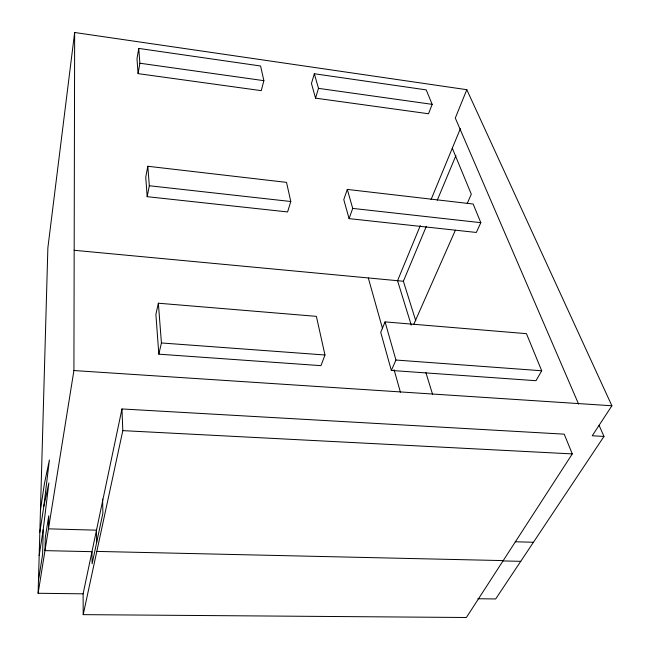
<?xml version="1.0" encoding="UTF-8"?>
<svg xmlns="http://www.w3.org/2000/svg" width="650" height="650" viewBox="0 0 650 650"><rect width="100%" height="100%" fill="white"/><g stroke="black" fill="none" stroke-linecap="round" stroke-linejoin="round"><path stroke-width="0.97" d="M83.111 593.832L83.208 614.64L466.383 617.5L572.276 453.911L564.216 434.159L121.964 408.956L83.111 593.832L38.114 593.271L73.913 370.549L74.653 32.5L466.814 89.692L611.886 405.771L592.247 435.76L603.98 436.426L599.081 425.303M39.829 532.423L43.834 506.196L48.888 482.95L43.233 529.449L42.591 554.564L38.472 580.45M38.114 593.271L47.873 247.812L74.653 32.5M43.834 506.196L49.392 459.964L44.403 483.762L40.462 510.12M39.179 555.531L43.233 529.449M138.743 48.417L136.987 58.752L138.084 73.629L261.259 90.651L263.868 80.665L260.601 65.999L138.743 48.417L139.88 63.221L138.084 73.629M147.818 166.27L145.738 177.141L147.184 196.682L287.592 211.941L290.786 201.508L286.528 182.374L147.818 166.27L149.321 185.746L147.184 196.682M83.208 614.64L122.809 430.633L121.964 408.956M158.364 303.217L155.886 314.405L158.827 354.177L320.962 365.658L324.976 354.989L316.371 316.355L158.364 303.217L161.428 342.964L158.827 354.177M314.332 73.751L311.456 83.476L315.543 98.15L428.537 113.758L432.169 104.349L426.221 89.887L314.332 73.751L318.492 88.351L315.543 98.15M347.303 189.426L343.785 199.599L349.082 218.627L476.328 232.456L480.821 222.674L473.151 204.027L347.303 189.426L352.714 208.406L349.082 218.627M466.814 89.692L455.293 118.048L578.589 404.081M420.29 225.648L397.548 280.702L411.247 325.122M431.088 199.526L460.387 128.611M385.068 321.896L380.729 332.312L391.349 370.459L536.006 380.705L541.702 370.76L526.451 333.661L385.068 321.896L395.939 360.035L391.349 370.459M415.781 320.799L403.374 281.247L426.343 226.314M437.247 200.241L455.926 155.553M413.774 324.326L455.39 230.189M467.228 203.426L471.307 194.196L452.294 148.208M603.98 436.426L495.674 598.959L477.848 598.731M96.817 551.411L503.214 560.601M502.808 560.934L520.747 561.332M96.484 530.173L48.466 528.848L48.75 515.783L45.281 537.631L44.964 550.623L91.967 551.679L92.113 563.778L102.887 513.207L102.594 499.07M515.206 541.767L533.447 542.271M122.809 430.633L572.276 453.911M73.913 370.549L611.886 405.771M395.939 360.035L541.702 370.76M161.428 342.964L324.976 354.989M74.149 250.283L403.374 281.247M149.321 185.746L290.786 201.508M352.714 208.406L480.821 222.674M139.88 63.221L263.868 80.665M318.492 88.351L432.169 104.349M425.864 372.523L432.551 394.225M368.298 277.948L382.566 328.729M394.095 369.744L400.408 392.21M96.476 529.303L96.679 542.344"/></g></svg>
